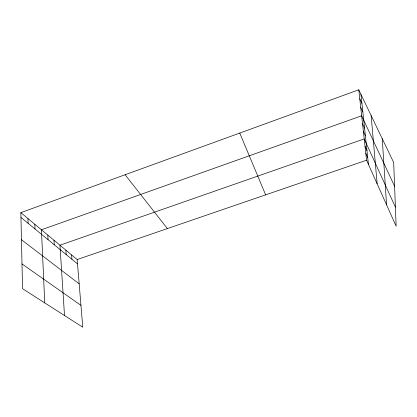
<?xml version="1.0" encoding="UTF-8"?>
<svg xmlns="http://www.w3.org/2000/svg" width="417" height="417" viewBox="0 0 417 417"><rect width="100%" height="100%" fill="white"/><g stroke="black" fill="none" stroke-linecap="round" stroke-linejoin="round"><path stroke-width="0.63" d="M20.85 212.644L77.161 259.541L82.759 327.199L22.549 288.705L20.85 212.644L358.771 89.801L393.679 162.521L396.15 226.217L366.574 160.217L358.771 89.801M77.161 259.541L366.574 160.217M21.997 263.935L80.95 305.353M21.455 239.739L79.173 283.841M20.959 217.445L77.515 263.867M125.116 174.739L167.389 228.579M359.767 98.813L361.914 103.327M360.731 107.471L362.837 111.944M394.597 186.258L361.648 115.79L41.439 229.788L44.739 302.893M362.54 123.792L364.578 128.186M363.389 131.496L365.396 135.848M395.41 207.155L364.213 138.913L59.949 245.206L64.515 315.539M365.031 146.278L366.97 150.553M365.818 153.378L367.726 157.605M239.765 133.059L265.634 194.859M360.955 94.351L368.451 164.407M371.13 115.556L377.156 183.824M71.615 254.923L71.948 259.296M65.881 250.148L66.194 254.573M382.238 138.694L386.559 204.815M53.986 240.244L54.252 244.774M47.819 235.11L48.059 239.686M34.825 224.278L35.002 228.969M27.965 218.565L28.111 223.314"/></g></svg>
